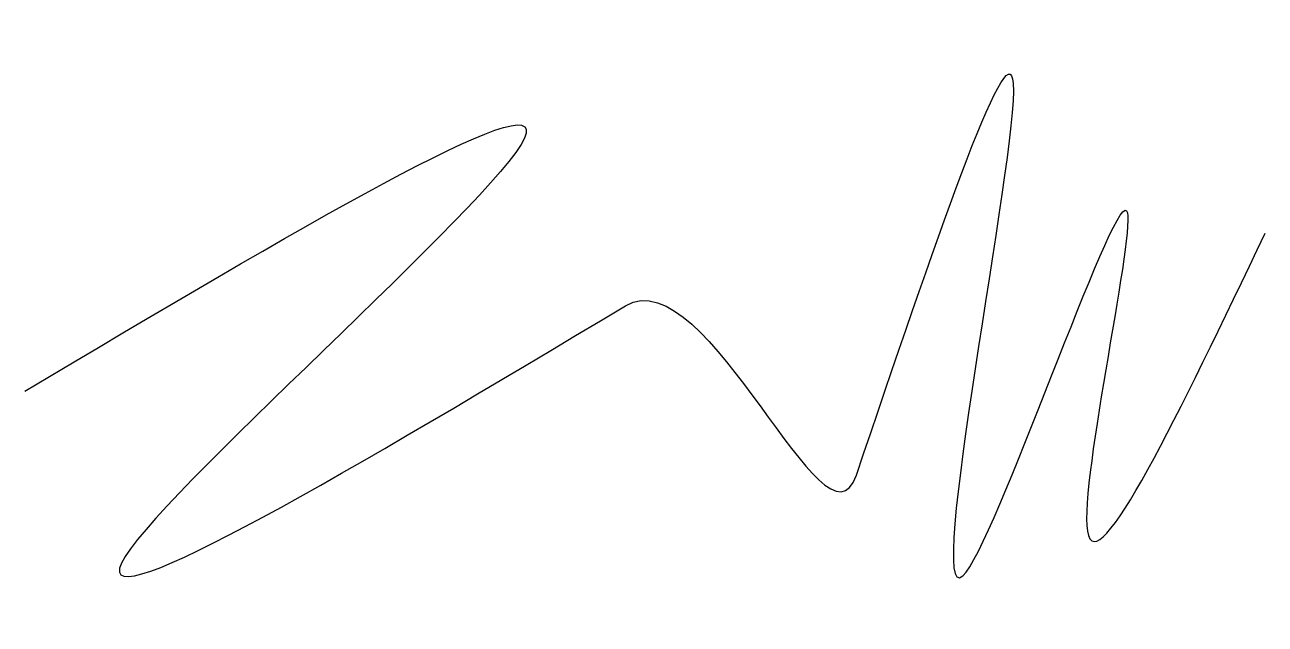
# Model space of a CAD drawing. Header units: millimetres. Extents: x 79 to 475, y 119 to 310.
import ezdxf

# ---------------------------------------------------------------- set-up
doc = ezdxf.new("R2010")
doc.units = ezdxf.units.MM

msp = doc.modelspace()

# ---------------------------------------------------------------- linework, layer by layer
msp.add_open_spline([(79.28, 192.89), (163.19, 242.81), (334.9, 344.96), (13.11, 65.96), (185.83, 169.33), (270.68, 220.11), (296.79, 235.73), (334.53, 137.3), (344.29, 166.12), (368.61, 237.94), (421.47, 394.02), (341.42, 4.03), (456.7, 346.65), (395.54, 77.78), (447.6, 186.82), (474.57, 243.31)], degree=3, knots=[0, 0, 0, 0, 178.579522, 365.411889, 545.791431, 545.791431, 545.791431, 546.791431, 546.791431, 546.791431, 681.338386, 839.204534, 966.816101, 1069.746743, 1180.388062, 1180.388062, 1180.388062, 1180.388062])

doc.saveas('drawing.dxf')
